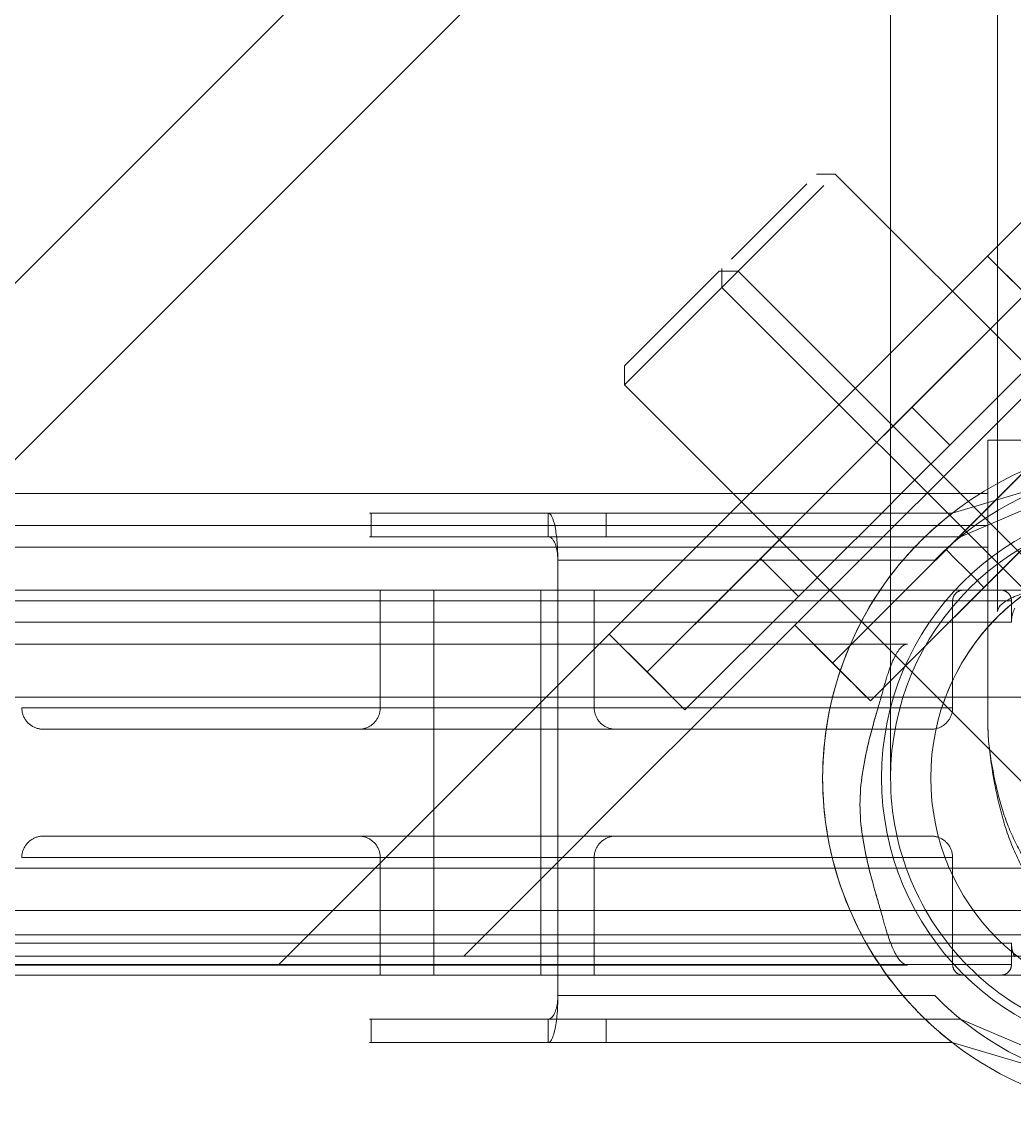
# Model space of a CAD drawing. Header units: millimetres. Extents: x -32954 to 151739, y -65671 to 56243.
# Drawn here: x -10819 to -10781.9, y -48956.44 to -48915.63 of the extents above; entities that cross this region are included whole.
import ezdxf

# ---------------------------------------------------------------- set-up
doc = ezdxf.new("R2010")
doc.units = ezdxf.units.MM
doc.layers.add('G-IMPT', color=7, linetype='Continuous', lineweight=9)
doc.layers.add('I-FURN', color=7, linetype='Continuous', lineweight=9)

# ---------------------------------------------------------------- blocks, each defined once
blk = doc.blocks.new('М25-М26_Столик манипуляционный - МСК-5501_dwg-9496848-О_ТХ_01')
at = {"layer": 'G-IMPT'}
for p, q in [((-284.568, 2.628), (-299.668, 2.628)), ((-299.668, 2.628), (-286.728, 2.628)), ((-286.728, 2.628), (-284.369, 2.628)), ((-285.805, 2.628), (-285.805, 2.628)), ((-285.805, 2.628), (-285.805, 2.628)), ((-284.568, 2.628), (-277.946, 2.628)), ((-282.285, 2.628), (-282.285, 2.628)), ((-282.285, 2.628), (-282.285, 2.628)), ((-280.965, 2.628), (-277.885, 2.628)), ((-277.885, 2.628), (-277.946, 2.628)), ((-287.42, -21.975), (-311.815, 2.42)), ((-284.568, 1.748), (-299.976, 1.748)), ((-284.568, 1.748), (-299.976, 1.748)), ((-286.728, 1.748), (-299.976, 1.748)), ((-284.369, 1.748), (-286.728, 1.748)), ((-285.805, 1.748), (-285.805, 1.748)), ((-285.805, 1.748), (-285.805, 1.748)), ((-284.568, 1.748), (-277.946, 1.748)), ((-282.285, 1.748), (-282.285, 1.748)), ((-282.285, 1.748), (-282.285, 1.748)), ((-277.885, 1.748), (-280.965, 1.748)), ((-277.946, 1.748), (-277.885, 1.748)), ((-284.925, 0.868), (-299.017, 0.868)), ((-284.925, 0.868), (-297.826, 0.868)), ((-284.925, -15.412), (-284.925, 0.868)), ((-284.925, 0.868), (-284.925, -15.412)), ((-261.285, 0.108), (-303.285, 0.108)), ((-303.285, 0.108), (-261.285, 0.108)), ((-303.085, 0.108), (-261.485, 0.108)), ((-303.085, 0.108), (-261.485, 0.108)), ((-263.085, 0.108), (-301.485, 0.108)), ((-301.485, 0.108), (-263.085, 0.108)), ((-300.085, 0.108), (-264.485, 0.108)), ((-300.085, 0.108), (-264.485, 0.108)), ((-286.285, 0.108), (-286.285, -4.292)), ((-278.285, 0.108), (-286.285, 0.108)), ((-286.285, 0.108), (-278.285, 0.108)), ((-284.285, 0.108), (-284.285, -14.292)), ((-284.285, 0.108), (-280.285, 0.108)), ((-284.285, 0.108), (-280.285, 0.108)), ((-280.285, -14.292), (-280.285, 0.108)), ((-278.285, -4.292), (-278.285, 0.108)), ((-301.885, -0.292), (-301.885, -1.092)), ((-301.885, -0.292), (-262.685, -0.292)), ((-301.885, -0.292), (-262.685, -0.292)), ((-299.685, -0.292), (-299.685, -4.292)), ((-299.685, -0.292), (-264.885, -0.292)), ((-299.685, -0.292), (-264.885, -0.292)), ((301.56, -0.272), (-298.001, -0.272)), ((-298.001, -0.272), (301.56, -0.272)), ((-298.001, -0.272), (301.56, -0.272)), ((-286.848, -12.647), (-274.474, -0.272)), ((-274.474, -0.272), (-286.848, -12.647)), ((-274.474, -0.272), (-239.119, -0.272)), ((-239.119, -0.272), (-274.474, -0.272)), ((-246.054, -0.607), (-320.3, -74.854)), ((-246.054, -0.607), (-320.3, -74.854)), ((304.699, -0.607), (-304.699, -0.607)), ((304.699, -0.607), (-304.699, -0.607)), ((304.699, -0.607), (-304.699, -0.607)), ((304.699, -0.607), (-304.699, -0.607)), ((304.699, -0.607), (-304.699, -0.607)), ((304.699, -0.607), (-304.699, -0.607)), ((-281.409, -0.607), (-246.054, -0.607)), ((-246.054, -0.607), (-281.409, -0.607)), ((-291.055, -25.61), (-315.45, -1.215)), ((-301.885, -1.092), (-262.685, -1.092)), ((-301.885, -1.092), (-262.685, -1.092)), ((304.699, -1.407), (-304.699, -1.407)), ((-304.699, -1.407), (304.699, -1.407)), ((-316.057, -1.823), (-291.662, -26.218)), ((-304.699, -2.307), (304.699, -2.307)), ((-304.699, -2.307), (304.699, -2.307)), ((304.699, -2.307), (-304.699, -2.307)), ((304.699, -2.307), (-304.699, -2.307)), ((-307.285, -3.892), (-257.285, -3.892)), ((-307.285, -3.892), (-257.285, -3.892)), ((-299.685, -4.292), (-264.885, -4.292)), ((-299.685, -4.292), (-264.885, -4.292)), ((-286.285, -4.292), (-278.285, -4.292)), ((-286.285, -4.292), (-278.285, -4.292)), ((-265.685, -5.092), (-298.885, -5.092)), ((-298.885, -5.092), (-265.685, -5.092)), ((-287.085, -5.092), (-277.485, -5.092)), ((-287.085, -5.092), (-277.485, -5.092)), ((-319.692, -5.458), (-295.297, -29.853)), ((-301, -9.333), (-301, -15.907)), ((-298.885, -9.092), (-265.685, -9.092)), ((-298.885, -9.092), (-265.685, -9.092)), ((-277.485, -9.092), (-287.085, -9.092)), ((-287.085, -9.092), (-277.485, -9.092)), ((-301, -16.707), (-301, -9.407)), ((-301, -16.707), (-301, -9.407)), ((-296.612, -10.153), (-310.754, -24.295)), ((-296.612, -10.153), (-300.855, -14.396)), ((-299.685, -9.892), (-299.685, -13.892)), ((-299.685, -9.892), (-264.885, -9.892)), ((-299.685, -9.892), (-264.885, -9.892)), ((-295.198, -11.568), (-296.612, -10.153)), ((-296.612, -10.153), (-293.783, -12.982)), ((-289.677, -9.818), (-293.92, -14.061)), ((-288.263, -11.232), (-289.677, -9.818)), ((-288.263, -11.232), (-289.677, -9.818)), ((-286.848, -12.647), (-289.677, -9.818)), ((-286.285, -9.892), (-286.285, -14.292)), ((-286.285, -9.892), (-278.285, -9.892)), ((-286.285, -9.892), (-278.285, -9.892)), ((-278.285, -14.292), (-278.285, -9.892)), ((-307.285, -10.292), (-257.285, -10.292)), ((-307.285, -10.292), (-257.285, -10.292)), ((-292.505, -15.475), (-288.263, -11.232)), ((-288.263, -11.232), (-286.848, -12.647)), ((-295.198, -11.568), (-309.34, -25.71)), ((-295.198, -11.568), (-309.34, -25.71)), ((-295.198, -11.568), (-299.44, -15.81)), ((-293.783, -12.982), (-295.198, -11.568)), ((-298.001, -12.272), (301.56, -12.272)), ((-307.926, -27.124), (-293.783, -12.982)), ((-293.783, -12.982), (-307.926, -27.124)), ((-301.885, -13.092), (-301.885, -13.892)), ((-301.885, -13.092), (-262.685, -13.092)), ((-301.885, -13.092), (-262.685, -13.092)), ((-301.365, -398.053), (-301.365, -13.492)), ((-301.365, -13.492), (-301.365, -398.053)), ((-301.365, -13.492), (-301.365, -398.053)), ((-301.885, -13.892), (-262.685, -13.892)), ((-301.885, -13.892), (-262.685, -13.892)), ((-299.685, -13.892), (-264.885, -13.892)), ((-299.685, -13.892), (-264.885, -13.892)), ((-293.92, -14.061), (-292.505, -15.475)), ((-303.285, -14.292), (-261.285, -14.292)), ((-261.285, -14.292), (-303.285, -14.292)), ((-303.085, -14.292), (-261.485, -14.292)), ((-261.485, -14.292), (-303.085, -14.292)), ((-301.485, -14.292), (-263.085, -14.292)), ((-301.485, -14.292), (-263.085, -14.292)), ((-264.485, -14.292), (-300.085, -14.292)), ((-300.085, -14.292), (-264.485, -14.292)), ((-286.285, -14.292), (-278.285, -14.292)), ((-278.285, -14.292), (-286.285, -14.292)), ((-280.285, -14.292), (-284.285, -14.292)), ((-284.285, -14.292), (-280.285, -14.292)), ((-284.925, -15.412), (-299.017, -15.412)), ((-298.162, -21.132), (-292.505, -15.475)), ((-284.925, -15.412), (-297.826, -15.412)), ((-301, -15.907), (301, -15.907)), ((301, -15.907), (-301, -15.907)), ((301, -15.907), (-301, -15.907)), ((-301, -15.907), (301, -15.907)), ((-301, -15.907), (301, -15.907)), ((-301, -15.907), (-301, -17.907)), ((301, -15.907), (-301, -15.907)), ((-301, -15.907), (-301, -17.907)), ((-299.976, -16.292), (-284.568, -16.292)), ((-299.976, -16.292), (-284.568, -16.292)), ((-299.976, -16.292), (-286.728, -16.292)), ((-286.728, -16.292), (-284.369, -16.292)), ((-285.805, -16.292), (-285.805, -16.292)), ((-285.805, -16.292), (-285.805, -16.292)), ((-284.568, -16.292), (-277.946, -16.292)), ((-282.285, -16.292), (-282.285, -16.292)), ((-282.285, -16.292), (-282.285, -16.292)), ((-280.965, -16.292), (-277.885, -16.292)), ((-277.885, -16.292), (-277.946, -16.292)), ((-301, -17.907), (-301, -16.707)), ((-301, -16.707), (301, -16.707)), ((-301, -16.707), (301, -16.707)), ((301, -16.707), (-301, -16.707)), ((301, -16.707), (-301, -16.707)), ((-301, -17.907), (-301, -16.707)), ((-284.568, -17.172), (-299.668, -17.172)), ((-286.728, -17.172), (-299.668, -17.172)), ((-284.369, -17.172), (-286.728, -17.172)), ((-285.805, -17.172), (-285.805, -17.172)), ((-285.805, -17.172), (-285.805, -17.172)), ((-284.568, -17.172), (-277.946, -17.172)), ((-282.285, -17.172), (-282.285, -17.172)), ((-282.285, -17.172), (-282.285, -17.172)), ((-277.885, -17.172), (-280.965, -17.172)), ((-277.946, -17.172), (-277.885, -17.172)), ((301, -17.907), (-301, -17.907)), ((-301, -17.907), (301, -17.907)), ((301, -17.907), (-301, -17.907)), ((301, -17.907), (-301, -17.907)), ((-295.334, -18.304), (-295.334, -18.304)), ((-295.334, -18.304), (-295.334, -18.304)), ((-299.576, -19.718), (-303.819, -23.96)), ((-299.576, -19.718), (-298.162, -21.132)), ((-302.405, -25.375), (-298.162, -21.132)), ((-287.42, -21.975), (-291.662, -26.218)), ((-287.42, -21.975), (-291.662, -26.218)), ((-287.42, -22.682), (-287.42, -21.975)), ((-290.955, -26.218), (-287.42, -22.682)), ((-290.955, -26.218), (-287.42, -22.682)), ((-303.819, -23.96), (-300.991, -26.789)), ((-300.991, -26.789), (-302.405, -25.375)), ((-291.055, -26.317), (-291.055, -25.61)), ((-291.484, -26.04), (-294.868, -29.423)), ((-291.484, -26.04), (-294.868, -29.423)), ((-291.662, -26.218), (-290.955, -26.218)), ((-294.232, -29.495), (-291.413, -26.675)), ((-294.232, -29.495), (-291.413, -26.675)), ((-295.297, -29.853), (-294.59, -29.853))]:
    blk.add_line(p, q, dxfattribs=at)
at = {"layer": 'G-IMPT', "flags": 128}
for points in [[(-299.668, 2.628), (-308.405, 5.224), (-316.592, 1.219), (-319.905, -7.272)], [(-299.976, 1.748), (-305.946, 4.301), (-312.355, 3.266), (-317.217, -1.036), (-319.025, -7.272), (-317.217, -13.508), (-312.355, -17.811), (-305.946, -18.846), (-299.976, -16.292)], [(-286.728, 1.748), (-286.728, 1.968), (-286.728, 2.188), (-286.728, 2.408), (-286.728, 2.628)], [(-284.568, 2.628), (-284.568, 2.188), (-284.568, 1.748)], [(-284.369, 2.628), (-283.518, 2.628), (-282.667, 2.628), (-281.816, 2.628), (-280.965, 2.628)], [(-277.946, 2.628), (-277.946, 2.408), (-277.946, 2.188), (-277.946, 1.968), (-277.946, 1.748)], [(-280.965, 1.748), (-281.816, 1.748), (-282.667, 1.748), (-283.518, 1.748), (-284.369, 1.748)], [(-264.493, 0.108), (-264.953, 0.108), (-265.441, 0.108), (-265.956, 0.108), (-266.497, 0.108), (-267.063, 0.108), (-267.654, 0.108), (-268.268, 0.108), (-268.905, 0.108), (-269.563, 0.108), (-270.241, 0.108), (-270.939, 0.108), (-271.654, 0.108), (-272.387, 0.108), (-273.136, 0.108), (-273.899, 0.108), (-274.675, 0.108), (-275.464, 0.108), (-276.264, 0.108), (-277.073, 0.108), (-277.891, 0.108), (-278.716, 0.108), (-279.546, 0.108), (-280.381, 0.108), (-281.219, 0.108), (-282.058, 0.108), (-282.898, 0.108), (-283.737, 0.108), (-284.574, 0.108), (-285.407, 0.108), (-286.235, 0.108), (-287.056, 0.108), (-287.87, 0.108), (-288.675, 0.108), (-289.47, 0.108), (-290.253, 0.108), (-291.024, 0.108), (-291.781, 0.108), (-292.522, 0.108), (-293.247, 0.108), (-293.955, 0.108), (-294.643, 0.108), (-295.313, 0.108), (-295.961, 0.108), (-296.587, 0.108), (-297.191, 0.108), (-297.77, 0.108), (-298.325, 0.108), (-298.854, 0.108), (-299.357, 0.108), (-299.832, 0.108), (-300.28, 0.108), (-300.698, 0.108), (-301.087, 0.108), (-301.446, 0.108), (-301.774, 0.108), (-302.072, 0.108)], [(-302.219, 0.108), (-301.939, 0.108), (-301.627, 0.108), (-301.285, 0.108), (-300.912, 0.108), (-300.509, 0.108), (-300.077, 0.108), (-299.617, 0.108), (-299.129, 0.108), (-298.614, 0.108), (-298.073, 0.108), (-297.507, 0.108), (-296.916, 0.108), (-296.302, 0.108), (-295.665, 0.108), (-295.007, 0.108), (-294.329, 0.108), (-293.631, 0.108), (-292.916, 0.108), (-292.183, 0.108), (-291.434, 0.108), (-290.671, 0.108), (-289.894, 0.108), (-289.106, 0.108), (-288.306, 0.108), (-287.497, 0.108), (-286.679, 0.108), (-285.854, 0.108), (-285.024, 0.108), (-284.189, 0.108), (-283.351, 0.108), (-282.512, 0.108), (-281.672, 0.108), (-280.833, 0.108), (-279.996, 0.108), (-279.163, 0.108), (-278.335, 0.108), (-277.514, 0.108), (-276.7, 0.108), (-275.895, 0.108), (-275.1, 0.108), (-274.316, 0.108), (-273.546, 0.108), (-272.789, 0.108), (-272.048, 0.108), (-271.323, 0.108), (-270.615, 0.108), (-269.926, 0.108), (-269.257, 0.108), (-268.609, 0.108), (-267.983, 0.108), (-267.379, 0.108), (-266.8, 0.108), (-266.245, 0.108), (-265.716, 0.108), (-265.213, 0.108), (-264.738, 0.108)], [(-301.885, -1.092), (-301.886, -1.044), (-301.889, -0.996), (-301.894, -0.949), (-301.9, -0.901), (-301.909, -0.854), (-301.919, -0.807), (-301.932, -0.761), (-301.946, -0.715), (-301.962, -0.67), (-301.98, -0.625), (-301.999, -0.581)], [(-301.485, 0.108), (-301.501, 0.107), (-301.517, 0.106), (-301.533, 0.105), (-301.549, 0.103), (-301.564, 0.1), (-301.58, 0.096), (-301.596, 0.092), (-301.611, 0.087), (-301.626, 0.082), (-301.641, 0.076), (-301.655, 0.07), (-301.67, 0.062), (-301.684, 0.055), (-301.697, 0.047), (-301.711, 0.038), (-301.724, 0.029), (-301.736, 0.019), (-301.749, 0.008), (-301.761, -0.002), (-301.772, -0.014), (-301.783, -0.025), (-301.793, -0.037), (-301.803, -0.05), (-301.813, -0.063), (-301.822, -0.076), (-301.83, -0.09), (-301.838, -0.104), (-301.845, -0.118), (-301.852, -0.133), (-301.858, -0.147), (-301.863, -0.162), (-301.868, -0.178), (-301.872, -0.193), (-301.876, -0.209), (-301.879, -0.224), (-301.882, -0.24), (-301.883, -0.256), (-301.884, -0.272), (-301.885, -0.288), (-301.885, -0.292)], [(-264.601, 0.108), (-264.914, 0.108), (-265.255, 0.108), (-265.623, 0.108), (-266.018, 0.108), (-266.439, 0.108), (-266.885, 0.108), (-267.356, 0.108), (-267.85, 0.108), (-268.368, 0.108), (-268.908, 0.108), (-269.47, 0.108), (-270.052, 0.108), (-270.653, 0.108), (-271.273, 0.108), (-271.911, 0.108), (-272.566, 0.108), (-273.235, 0.108), (-273.92, 0.108), (-274.618, 0.108), (-275.328, 0.108), (-276.049, 0.108), (-276.78, 0.108), (-277.52, 0.108), (-278.268, 0.108), (-279.022, 0.108), (-279.781, 0.108), (-280.544, 0.108), (-281.31, 0.108), (-282.078, 0.108), (-282.846, 0.108), (-283.613, 0.108), (-284.378, 0.108), (-285.139, 0.108), (-285.896, 0.108), (-286.647, 0.108), (-287.391, 0.108), (-288.128, 0.108), (-288.854, 0.108), (-289.57, 0.108), (-290.275, 0.108), (-290.967, 0.108), (-291.645, 0.108), (-292.308, 0.108), (-292.954, 0.108), (-293.584, 0.108), (-294.196, 0.108), (-294.789, 0.108), (-295.361, 0.108), (-295.913, 0.108), (-296.443, 0.108), (-296.95, 0.108), (-297.434, 0.108), (-297.894, 0.108), (-298.328, 0.108), (-298.737, 0.108), (-299.12, 0.108), (-299.476, 0.108), (-299.804, 0.108), (-300.104, 0.108), (-300.376, 0.108), (-300.618, 0.108), (-300.832, 0.108), (-301.016, 0.108), (-301.169, 0.108), (-301.293, 0.108), (-301.386, 0.108), (-301.449, 0.108), (-301.48, 0.108), (-301.485, 0.108)], [(-301.485, 0.108), (-301.47, 0.108), (-301.424, 0.108), (-301.347, 0.108), (-301.24, 0.108), (-301.102, 0.108), (-300.935, 0.108), (-300.737, 0.108), (-300.51, 0.108), (-300.254, 0.108), (-299.969, 0.108), (-299.656, 0.108), (-299.315, 0.108), (-298.947, 0.108), (-298.552, 0.108), (-298.131, 0.108), (-297.685, 0.108), (-297.214, 0.108), (-296.72, 0.108), (-296.202, 0.108), (-295.662, 0.108), (-295.1, 0.108), (-294.518, 0.108), (-293.917, 0.108), (-293.297, 0.108), (-292.659, 0.108), (-292.004, 0.108), (-291.334, 0.108), (-290.65, 0.108), (-289.952, 0.108), (-289.242, 0.108), (-288.521, 0.108), (-287.79, 0.108), (-287.05, 0.108), (-286.302, 0.108), (-285.548, 0.108), (-284.789, 0.108), (-284.026, 0.108), (-283.26, 0.108), (-282.492, 0.108), (-281.724, 0.108), (-280.957, 0.108), (-280.192, 0.108), (-279.431, 0.108), (-278.674, 0.108), (-277.923, 0.108), (-277.178, 0.108), (-276.442, 0.108), (-275.716, 0.108), (-274.999, 0.108), (-274.295, 0.108), (-273.603, 0.108), (-272.925, 0.108), (-272.262, 0.108), (-271.616, 0.108), (-270.986, 0.108), (-270.374, 0.108), (-269.781, 0.108), (-269.209, 0.108), (-268.657, 0.108), (-268.127, 0.108), (-267.62, 0.108), (-267.136, 0.108), (-266.676, 0.108), (-266.242, 0.108), (-265.833, 0.108), (-265.45, 0.108), (-265.094, 0.108), (-264.766, 0.108)], [(-299.685, -0.292), (-299.685, -0.276), (-299.686, -0.26), (-299.688, -0.244), (-299.69, -0.229), (-299.693, -0.213), (-299.696, -0.197), (-299.701, -0.182), (-299.705, -0.167), (-299.711, -0.151), (-299.717, -0.137), (-299.723, -0.122), (-299.73, -0.108), (-299.738, -0.094), (-299.746, -0.08), (-299.755, -0.066), (-299.764, -0.053), (-299.774, -0.041), (-299.784, -0.029), (-299.795, -0.017), (-299.806, -0.005), (-299.818, 0.006), (-299.83, 0.016), (-299.843, 0.026), (-299.856, 0.035), (-299.869, 0.044), (-299.882, 0.053), (-299.896, 0.06), (-299.911, 0.068), (-299.925, 0.074), (-299.94, 0.08), (-299.955, 0.086), (-299.97, 0.091), (-299.986, 0.095), (-300.001, 0.099), (-300.017, 0.102), (-300.033, 0.104), (-300.049, 0.106), (-300.065, 0.107), (-300.081, 0.108), (-300.085, 0.108)], [(-239.119, -0.272), (-257.68, -18.834), (-276.242, -37.395), (-294.803, -55.957), (-313.365, -74.519)], [(-313.365, -74.519), (-294.803, -55.957), (-276.242, -37.395), (-257.68, -18.834), (-239.119, -0.272)], [(-293.783, -12.982), (-290.69, -9.888), (-287.596, -6.795), (-284.503, -3.701), (-281.409, -0.607)], [(-281.409, -0.607), (-284.503, -3.701), (-287.596, -6.795), (-290.69, -9.888), (-293.783, -12.982)], [(304.699, -1.407), (152.35, -1.407), (0, -1.407), (-152.35, -1.407), (-304.699, -1.407)], [(-304.699, -2.307), (-152.35, -2.307), (0, -2.307), (152.35, -2.307), (304.699, -2.307)], [(-304.699, -2.307), (-152.35, -2.307), (0, -2.307), (152.35, -2.307), (304.699, -2.307)], [(-298.885, -5.092), (-298.917, -5.092), (-298.949, -5.09), (-298.981, -5.087), (-299.012, -5.082), (-299.044, -5.076), (-299.075, -5.069), (-299.106, -5.061), (-299.137, -5.052), (-299.167, -5.041), (-299.197, -5.029), (-299.226, -5.016), (-299.254, -5.002), (-299.282, -4.987), (-299.31, -4.97), (-299.337, -4.953), (-299.363, -4.934), (-299.388, -4.914), (-299.412, -4.894), (-299.436, -4.872), (-299.459, -4.85), (-299.481, -4.826), (-299.502, -4.802), (-299.521, -4.777), (-299.54, -4.751), (-299.558, -4.725), (-299.575, -4.697), (-299.591, -4.669), (-299.605, -4.641), (-299.618, -4.612), (-299.631, -4.582), (-299.642, -4.552), (-299.651, -4.522), (-299.66, -4.491), (-299.667, -4.46), (-299.673, -4.428), (-299.678, -4.397), (-299.682, -4.365), (-299.684, -4.333), (-299.685, -4.301), (-299.685, -4.292)], [(-286.285, -4.292), (-286.286, -4.324), (-286.288, -4.356), (-286.291, -4.388), (-286.295, -4.42), (-286.301, -4.451), (-286.308, -4.482), (-286.316, -4.513), (-286.326, -4.544), (-286.336, -4.574), (-286.348, -4.604), (-286.361, -4.633), (-286.375, -4.662), (-286.391, -4.69), (-286.407, -4.717), (-286.425, -4.744), (-286.443, -4.77), (-286.463, -4.795), (-286.484, -4.82), (-286.505, -4.843), (-286.528, -4.866), (-286.551, -4.888), (-286.575, -4.909), (-286.6, -4.929), (-286.626, -4.948), (-286.653, -4.966), (-286.68, -4.982), (-286.708, -4.998), (-286.736, -5.012), (-286.765, -5.026), (-286.795, -5.038), (-286.825, -5.049), (-286.856, -5.059), (-286.886, -5.067), (-286.918, -5.075), (-286.949, -5.081), (-286.981, -5.086), (-287.012, -5.089), (-287.044, -5.091), (-287.076, -5.092), (-287.085, -5.092)], [(-277.485, -5.092), (-277.517, -5.092), (-277.549, -5.09), (-277.581, -5.087), (-277.612, -5.082), (-277.644, -5.076), (-277.675, -5.069), (-277.706, -5.061), (-277.737, -5.052), (-277.767, -5.041), (-277.797, -5.029), (-277.826, -5.016), (-277.854, -5.002), (-277.882, -4.987), (-277.91, -4.97), (-277.937, -4.953), (-277.963, -4.934), (-277.988, -4.914), (-278.012, -4.894), (-278.036, -4.872), (-278.059, -4.85), (-278.081, -4.826), (-278.102, -4.802), (-278.121, -4.777), (-278.14, -4.751), (-278.158, -4.725), (-278.175, -4.697), (-278.191, -4.669), (-278.205, -4.641), (-278.218, -4.612), (-278.231, -4.582), (-278.242, -4.552), (-278.251, -4.522), (-278.26, -4.491), (-278.267, -4.46), (-278.273, -4.428), (-278.278, -4.397), (-278.282, -4.365), (-278.284, -4.333), (-278.285, -4.301), (-278.285, -4.292)], [(-264.885, -4.292), (-264.886, -4.324), (-264.888, -4.356), (-264.891, -4.388), (-264.895, -4.42), (-264.901, -4.451), (-264.908, -4.482), (-264.916, -4.513), (-264.926, -4.544), (-264.936, -4.574), (-264.948, -4.604), (-264.961, -4.633), (-264.975, -4.662), (-264.991, -4.69), (-265.007, -4.717), (-265.025, -4.744), (-265.043, -4.77), (-265.063, -4.795), (-265.084, -4.82), (-265.105, -4.843), (-265.128, -4.866), (-265.151, -4.888), (-265.175, -4.909), (-265.2, -4.929), (-265.226, -4.948), (-265.253, -4.966), (-265.28, -4.982), (-265.308, -4.998), (-265.336, -5.012), (-265.365, -5.026), (-265.395, -5.038), (-265.425, -5.049), (-265.456, -5.059), (-265.486, -5.067), (-265.518, -5.075), (-265.549, -5.081), (-265.581, -5.086), (-265.612, -5.089), (-265.644, -5.091), (-265.676, -5.092), (-265.685, -5.092)], [(-265.685, -5.092), (-265.698, -5.092), (-265.738, -5.092), (-265.804, -5.092), (-265.897, -5.092), (-266.016, -5.092), (-266.161, -5.092), (-266.331, -5.092), (-266.528, -5.092), (-266.749, -5.092), (-266.995, -5.092), (-267.266, -5.092), (-267.561, -5.092), (-267.879, -5.092), (-268.221, -5.092), (-268.584, -5.092), (-268.97, -5.092), (-269.377, -5.092), (-269.805, -5.092), (-270.253, -5.092), (-270.72, -5.092), (-271.205, -5.092), (-271.708, -5.092), (-272.228, -5.092), (-272.765, -5.092), (-273.316, -5.092), (-273.882, -5.092), (-274.461, -5.092), (-275.053, -5.092), (-275.656, -5.092), (-276.27, -5.092), (-276.893, -5.092), (-277.525, -5.092), (-278.165, -5.092), (-278.812, -5.092), (-279.464, -5.092), (-280.12, -5.092), (-280.78, -5.092), (-281.442, -5.092), (-282.106, -5.092), (-282.77, -5.092), (-283.433, -5.092), (-284.094, -5.092), (-284.753, -5.092), (-285.407, -5.092), (-286.057, -5.092), (-286.7, -5.092), (-287.336, -5.092), (-287.965, -5.092), (-288.584, -5.092), (-289.193, -5.092), (-289.791, -5.092), (-290.377, -5.092), (-290.95, -5.092), (-291.51, -5.092), (-292.054, -5.092), (-292.583, -5.092), (-293.095, -5.092), (-293.59, -5.092), (-294.068, -5.092), (-294.526, -5.092), (-294.964, -5.092), (-295.383, -5.092), (-295.78, -5.092), (-296.156, -5.092), (-296.509, -5.092), (-296.84, -5.092), (-297.148, -5.092), (-297.431, -5.092), (-297.691, -5.092), (-297.926, -5.092), (-298.136, -5.092), (-298.32, -5.092), (-298.479, -5.092), (-298.612, -5.092), (-298.719, -5.092), (-298.799, -5.092), (-298.853, -5.092), (-298.881, -5.092), (-298.885, -5.092)], [(-298.885, -5.092), (-298.872, -5.092), (-298.832, -5.092), (-298.766, -5.092), (-298.673, -5.092), (-298.554, -5.092), (-298.409, -5.092), (-298.238, -5.092), (-298.042, -5.092), (-297.821, -5.092), (-297.575, -5.092), (-297.304, -5.092), (-297.009, -5.092), (-296.691, -5.092), (-296.349, -5.092), (-295.986, -5.092), (-295.6, -5.092), (-295.193, -5.092), (-294.765, -5.092), (-294.317, -5.092), (-293.85, -5.092), (-293.365, -5.092), (-292.862, -5.092), (-292.342, -5.092), (-291.805, -5.092), (-291.254, -5.092), (-290.688, -5.092), (-290.109, -5.092), (-289.517, -5.092), (-288.914, -5.092), (-288.3, -5.092), (-287.677, -5.092), (-287.044, -5.092), (-286.405, -5.092), (-285.758, -5.092), (-285.106, -5.092), (-284.45, -5.092), (-283.79, -5.092), (-283.128, -5.092), (-282.464, -5.092), (-281.8, -5.092), (-281.137, -5.092), (-280.476, -5.092), (-279.817, -5.092), (-279.163, -5.092), (-278.513, -5.092), (-277.87, -5.092), (-277.234, -5.092), (-276.605, -5.092), (-275.986, -5.092), (-275.377, -5.092), (-274.779, -5.092), (-274.193, -5.092), (-273.62, -5.092), (-273.06, -5.092), (-272.516, -5.092), (-271.987, -5.092), (-271.475, -5.092), (-270.979, -5.092), (-270.502, -5.092), (-270.044, -5.092), (-269.606, -5.092), (-269.187, -5.092), (-268.79, -5.092), (-268.414, -5.092), (-268.061, -5.092), (-267.73, -5.092), (-267.422, -5.092), (-267.138, -5.092), (-266.879, -5.092), (-266.644, -5.092), (-266.434, -5.092), (-266.25, -5.092), (-266.091, -5.092), (-265.958, -5.092), (-265.851, -5.092), (-265.771, -5.092), (-265.716, -5.092), (-265.689, -5.092), (-265.685, -5.092)], [(-299.668, -17.172), (-308.405, -19.769), (-316.592, -15.764), (-319.905, -7.272)], [(-297.365, -7.272), (-297.365, -7.336), (-297.365, -7.528), (-297.365, -7.848), (-297.365, -8.294), (-297.365, -8.867), (-297.365, -9.565), (-297.365, -10.388), (-297.365, -11.334), (-297.365, -12.401), (-297.365, -13.587), (-297.365, -14.892), (-297.365, -16.313), (-297.365, -17.847), (-297.365, -19.492), (-297.365, -21.245), (-297.365, -23.105), (-297.365, -25.067), (-297.365, -27.128), (-297.365, -29.285), (-297.365, -31.536), (-297.365, -33.875), (-297.365, -36.3)], [(-299.685, -9.892), (-299.684, -9.86), (-299.682, -9.828), (-299.679, -9.797), (-299.675, -9.765), (-299.669, -9.733), (-299.662, -9.702), (-299.654, -9.671), (-299.644, -9.641), (-299.634, -9.611), (-299.622, -9.581), (-299.609, -9.552), (-299.595, -9.523), (-299.579, -9.495), (-299.563, -9.467), (-299.545, -9.441), (-299.527, -9.415), (-299.507, -9.389), (-299.486, -9.365), (-299.465, -9.341), (-299.442, -9.318), (-299.419, -9.297), (-299.395, -9.276), (-299.37, -9.256), (-299.344, -9.237), (-299.317, -9.219), (-299.29, -9.202), (-299.262, -9.187), (-299.234, -9.172), (-299.204, -9.159), (-299.175, -9.147), (-299.145, -9.136), (-299.114, -9.126), (-299.084, -9.117), (-299.052, -9.11), (-299.021, -9.104), (-298.989, -9.099), (-298.958, -9.096), (-298.926, -9.093), (-298.894, -9.092), (-298.885, -9.092)], [(-298.885, -9.092), (-298.872, -9.092), (-298.832, -9.092), (-298.766, -9.092), (-298.673, -9.092), (-298.554, -9.092), (-298.409, -9.092), (-298.238, -9.092), (-298.042, -9.092), (-297.821, -9.092), (-297.575, -9.092), (-297.304, -9.092), (-297.009, -9.092), (-296.691, -9.092), (-296.349, -9.092), (-295.986, -9.092), (-295.6, -9.092), (-295.193, -9.092), (-294.765, -9.092), (-294.317, -9.092), (-293.85, -9.092), (-293.365, -9.092), (-292.862, -9.092), (-292.342, -9.092), (-291.805, -9.092), (-291.254, -9.092), (-290.688, -9.092), (-290.109, -9.092), (-289.517, -9.092), (-288.914, -9.092), (-288.3, -9.092), (-287.677, -9.092), (-287.044, -9.092), (-286.405, -9.092), (-285.758, -9.092), (-285.106, -9.092), (-284.45, -9.092), (-283.79, -9.092), (-283.128, -9.092), (-282.464, -9.092), (-281.8, -9.092), (-281.137, -9.092), (-280.476, -9.092), (-279.817, -9.092), (-279.163, -9.092), (-278.513, -9.092), (-277.87, -9.092), (-277.234, -9.092), (-276.605, -9.092), (-275.986, -9.092), (-275.377, -9.092), (-274.779, -9.092), (-274.193, -9.092), (-273.62, -9.092), (-273.06, -9.092), (-272.516, -9.092), (-271.987, -9.092), (-271.475, -9.092), (-270.979, -9.092), (-270.502, -9.092), (-270.044, -9.092), (-269.606, -9.092), (-269.187, -9.092), (-268.79, -9.092), (-268.414, -9.092), (-268.061, -9.092), (-267.73, -9.092), (-267.422, -9.092), (-267.138, -9.092), (-266.879, -9.092), (-266.644, -9.092), (-266.434, -9.092), (-266.25, -9.092), (-266.091, -9.092), (-265.958, -9.092), (-265.851, -9.092), (-265.771, -9.092), (-265.716, -9.092), (-265.689, -9.092), (-265.685, -9.092)], [(-265.685, -9.092), (-265.698, -9.092), (-265.738, -9.092), (-265.804, -9.092), (-265.897, -9.092), (-266.016, -9.092), (-266.161, -9.092), (-266.331, -9.092), (-266.528, -9.092), (-266.749, -9.092), (-266.995, -9.092), (-267.266, -9.092), (-267.561, -9.092), (-267.879, -9.092), (-268.221, -9.092), (-268.584, -9.092), (-268.97, -9.092), (-269.377, -9.092), (-269.805, -9.092), (-270.253, -9.092), (-270.72, -9.092), (-271.205, -9.092), (-271.708, -9.092), (-272.228, -9.092), (-272.765, -9.092), (-273.316, -9.092), (-273.882, -9.092), (-274.461, -9.092), (-275.053, -9.092), (-275.656, -9.092), (-276.27, -9.092), (-276.893, -9.092), (-277.525, -9.092), (-278.165, -9.092), (-278.812, -9.092), (-279.464, -9.092), (-280.12, -9.092), (-280.78, -9.092), (-281.442, -9.092), (-282.106, -9.092), (-282.77, -9.092), (-283.433, -9.092), (-284.094, -9.092), (-284.753, -9.092), (-285.407, -9.092), (-286.057, -9.092), (-286.7, -9.092), (-287.336, -9.092), (-287.965, -9.092), (-288.584, -9.092), (-289.193, -9.092), (-289.791, -9.092), (-290.377, -9.092), (-290.95, -9.092), (-291.51, -9.092), (-292.054, -9.092), (-292.583, -9.092), (-293.095, -9.092), (-293.59, -9.092), (-294.068, -9.092), (-294.526, -9.092), (-294.964, -9.092), (-295.383, -9.092), (-295.78, -9.092), (-296.156, -9.092), (-296.509, -9.092), (-296.84, -9.092), (-297.148, -9.092), (-297.431, -9.092), (-297.691, -9.092), (-297.926, -9.092), (-298.136, -9.092), (-298.32, -9.092), (-298.479, -9.092), (-298.612, -9.092), (-298.719, -9.092), (-298.799, -9.092), (-298.853, -9.092), (-298.881, -9.092), (-298.885, -9.092)], [(-287.085, -9.092), (-287.053, -9.093), (-287.021, -9.095), (-286.989, -9.098), (-286.958, -9.103), (-286.926, -9.108), (-286.895, -9.115), (-286.864, -9.123), (-286.833, -9.133), (-286.803, -9.144), (-286.773, -9.155), (-286.744, -9.169), (-286.716, -9.183), (-286.687, -9.198), (-286.66, -9.215), (-286.633, -9.232), (-286.607, -9.251), (-286.582, -9.27), (-286.557, -9.291), (-286.534, -9.312), (-286.511, -9.335), (-286.489, -9.358), (-286.468, -9.383), (-286.448, -9.408), (-286.43, -9.434), (-286.412, -9.46), (-286.395, -9.487), (-286.379, -9.515), (-286.365, -9.544), (-286.352, -9.573), (-286.339, -9.602), (-286.328, -9.632), (-286.319, -9.663), (-286.31, -9.694), (-286.303, -9.725), (-286.297, -9.756), (-286.292, -9.788), (-286.288, -9.82), (-286.286, -9.852), (-286.285, -9.884), (-286.285, -9.892)], [(-278.285, -9.892), (-278.284, -9.86), (-278.282, -9.828), (-278.279, -9.797), (-278.275, -9.765), (-278.269, -9.733), (-278.262, -9.702), (-278.254, -9.671), (-278.244, -9.641), (-278.234, -9.611), (-278.222, -9.581), (-278.209, -9.552), (-278.195, -9.523), (-278.179, -9.495), (-278.163, -9.467), (-278.145, -9.441), (-278.127, -9.415), (-278.107, -9.389), (-278.086, -9.365), (-278.065, -9.341), (-278.042, -9.318), (-278.019, -9.297), (-277.995, -9.276), (-277.97, -9.256), (-277.944, -9.237), (-277.917, -9.219), (-277.89, -9.202), (-277.862, -9.187), (-277.834, -9.172), (-277.804, -9.159), (-277.775, -9.147), (-277.745, -9.136), (-277.714, -9.126), (-277.684, -9.117), (-277.652, -9.11), (-277.621, -9.104), (-277.589, -9.099), (-277.558, -9.096), (-277.526, -9.093), (-277.494, -9.092), (-277.485, -9.092)], [(-265.685, -9.092), (-265.653, -9.093), (-265.621, -9.095), (-265.589, -9.098), (-265.558, -9.103), (-265.526, -9.108), (-265.495, -9.115), (-265.464, -9.123), (-265.433, -9.133), (-265.403, -9.144), (-265.373, -9.155), (-265.344, -9.169), (-265.316, -9.183), (-265.287, -9.198), (-265.26, -9.215), (-265.233, -9.232), (-265.207, -9.251), (-265.182, -9.27), (-265.157, -9.291), (-265.134, -9.312), (-265.111, -9.335), (-265.089, -9.358), (-265.068, -9.383), (-265.048, -9.408), (-265.03, -9.434), (-265.012, -9.46), (-264.995, -9.487), (-264.979, -9.515), (-264.965, -9.544), (-264.952, -9.573), (-264.939, -9.602), (-264.928, -9.632), (-264.919, -9.663), (-264.91, -9.694), (-264.903, -9.725), (-264.897, -9.756), (-264.892, -9.788), (-264.888, -9.82), (-264.886, -9.852), (-264.885, -9.884), (-264.885, -9.892)], [(-295.198, -11.568), (-295.551, -11.214), (-295.905, -10.86), (-296.258, -10.507), (-296.612, -10.153)], [(-302.405, -25.375), (-298.869, -21.839), (-295.334, -18.304), (-291.798, -14.768), (-288.263, -11.232)], [(-300.991, -26.789), (-297.455, -23.253), (-293.92, -19.718), (-290.384, -16.182), (-286.848, -12.647)], [(-286.848, -12.647), (-290.384, -16.182), (-293.92, -19.718), (-297.455, -23.253), (-300.991, -26.789)], [(301.56, -12.272), (151.67, -12.272), (1.78, -12.272), (-148.11, -12.272), (-298.001, -12.272)], [(-298.001, -12.272), (-148.11, -12.272), (1.78, -12.272), (151.67, -12.272), (301.56, -12.272)], [(-302.005, -13.615), (-301.985, -13.572), (-301.967, -13.527), (-301.95, -13.482), (-301.935, -13.436), (-301.923, -13.39), (-301.912, -13.343), (-301.902, -13.296), (-301.895, -13.249), (-301.89, -13.201), (-301.887, -13.153), (-301.885, -13.105), (-301.885, -13.092)], [(-301.885, -13.892), (-301.885, -13.908), (-301.884, -13.924), (-301.882, -13.94), (-301.88, -13.956), (-301.877, -13.972), (-301.874, -13.987), (-301.869, -14.003), (-301.865, -14.018), (-301.859, -14.033), (-301.853, -14.048), (-301.847, -14.063), (-301.84, -14.077), (-301.832, -14.091), (-301.824, -14.105), (-301.815, -14.118), (-301.806, -14.131), (-301.796, -14.144), (-301.786, -14.156), (-301.775, -14.168), (-301.764, -14.179), (-301.752, -14.19), (-301.74, -14.201), (-301.727, -14.211), (-301.714, -14.22), (-301.701, -14.229), (-301.687, -14.237), (-301.674, -14.245), (-301.659, -14.252), (-301.645, -14.259), (-301.63, -14.265), (-301.615, -14.271), (-301.6, -14.276), (-301.584, -14.28), (-301.569, -14.283), (-301.553, -14.287), (-301.537, -14.289), (-301.521, -14.291), (-301.505, -14.292), (-301.489, -14.292), (-301.485, -14.292)], [(-300.085, -14.292), (-300.069, -14.292), (-300.053, -14.291), (-300.037, -14.289), (-300.021, -14.287), (-300.006, -14.284), (-299.99, -14.281), (-299.974, -14.277), (-299.959, -14.272), (-299.944, -14.267), (-299.929, -14.261), (-299.915, -14.254), (-299.9, -14.247), (-299.886, -14.239), (-299.872, -14.231), (-299.859, -14.222), (-299.846, -14.213), (-299.833, -14.203), (-299.821, -14.193), (-299.809, -14.182), (-299.798, -14.171), (-299.787, -14.159), (-299.777, -14.147), (-299.767, -14.135), (-299.757, -14.122), (-299.748, -14.108), (-299.74, -14.095), (-299.732, -14.081), (-299.725, -14.067), (-299.718, -14.052), (-299.712, -14.037), (-299.707, -14.022), (-299.702, -14.007), (-299.697, -13.992), (-299.694, -13.976), (-299.691, -13.96), (-299.688, -13.945), (-299.687, -13.929), (-299.685, -13.913), (-299.685, -13.897), (-299.685, -13.892)], [(-293.92, -14.061), (-295.334, -15.475), (-296.748, -16.889), (-298.162, -18.304), (-299.576, -19.718)], [(-306.511, -20.053), (-305.097, -18.639), (-303.683, -17.224), (-302.269, -15.81), (-300.855, -14.396)], [(-302.219, -14.292), (-301.939, -14.292), (-301.627, -14.292), (-301.285, -14.292), (-300.912, -14.292), (-300.509, -14.292), (-300.077, -14.292), (-299.617, -14.292), (-299.129, -14.292), (-298.614, -14.292), (-298.073, -14.292), (-297.507, -14.292), (-296.916, -14.292), (-296.302, -14.292), (-295.665, -14.292), (-295.007, -14.292), (-294.329, -14.292), (-293.631, -14.292), (-292.916, -14.292), (-292.183, -14.292), (-291.434, -14.292), (-290.671, -14.292), (-289.894, -14.292), (-289.106, -14.292), (-288.306, -14.292), (-287.497, -14.292), (-286.679, -14.292), (-285.854, -14.292), (-285.024, -14.292), (-284.189, -14.292), (-283.351, -14.292), (-282.512, -14.292), (-281.672, -14.292), (-280.833, -14.292), (-279.996, -14.292), (-279.163, -14.292), (-278.335, -14.292), (-277.514, -14.292), (-276.7, -14.292), (-275.895, -14.292), (-275.1, -14.292), (-274.316, -14.292), (-273.546, -14.292), (-272.789, -14.292), (-272.048, -14.292), (-271.323, -14.292), (-270.615, -14.292), (-269.926, -14.292), (-269.257, -14.292), (-268.609, -14.292), (-267.983, -14.292), (-267.379, -14.292), (-266.8, -14.292), (-266.245, -14.292), (-265.716, -14.292), (-265.213, -14.292), (-264.738, -14.292)], [(-264.493, -14.292), (-264.953, -14.292), (-265.441, -14.292), (-265.956, -14.292), (-266.497, -14.292), (-267.063, -14.292), (-267.654, -14.292), (-268.268, -14.292), (-268.905, -14.292), (-269.563, -14.292), (-270.241, -14.292), (-270.939, -14.292), (-271.654, -14.292), (-272.387, -14.292), (-273.136, -14.292), (-273.899, -14.292), (-274.675, -14.292), (-275.464, -14.292), (-276.264, -14.292), (-277.073, -14.292), (-277.891, -14.292), (-278.716, -14.292), (-279.546, -14.292), (-280.381, -14.292), (-281.219, -14.292), (-282.058, -14.292), (-282.898, -14.292), (-283.737, -14.292), (-284.574, -14.292), (-285.407, -14.292), (-286.235, -14.292), (-287.056, -14.292), (-287.87, -14.292), (-288.675, -14.292), (-289.47, -14.292), (-290.253, -14.292), (-291.024, -14.292), (-291.781, -14.292), (-292.522, -14.292), (-293.247, -14.292), (-293.955, -14.292), (-294.643, -14.292), (-295.313, -14.292), (-295.961, -14.292), (-296.587, -14.292), (-297.191, -14.292), (-297.77, -14.292), (-298.325, -14.292), (-298.854, -14.292), (-299.357, -14.292), (-299.832, -14.292), (-300.28, -14.292), (-300.698, -14.292), (-301.087, -14.292), (-301.446, -14.292), (-301.774, -14.292), (-302.072, -14.292)], [(-301.485, -14.292), (-301.47, -14.292), (-301.424, -14.292), (-301.347, -14.292), (-301.24, -14.292), (-301.102, -14.292), (-300.935, -14.292), (-300.737, -14.292), (-300.51, -14.292), (-300.254, -14.292), (-299.969, -14.292), (-299.656, -14.292), (-299.315, -14.292), (-298.947, -14.292), (-298.552, -14.292), (-298.131, -14.292), (-297.685, -14.292), (-297.214, -14.292), (-296.72, -14.292), (-296.202, -14.292), (-295.662, -14.292), (-295.1, -14.292), (-294.518, -14.292), (-293.917, -14.292), (-293.297, -14.292), (-292.659, -14.292), (-292.004, -14.292), (-291.334, -14.292), (-290.65, -14.292), (-289.952, -14.292), (-289.242, -14.292), (-288.521, -14.292), (-287.79, -14.292), (-287.05, -14.292), (-286.302, -14.292), (-285.548, -14.292), (-284.789, -14.292), (-284.026, -14.292), (-283.26, -14.292), (-282.492, -14.292), (-281.724, -14.292), (-280.957, -14.292), (-280.192, -14.292), (-279.431, -14.292), (-278.674, -14.292), (-277.923, -14.292), (-277.178, -14.292), (-276.442, -14.292), (-275.716, -14.292), (-274.999, -14.292), (-274.295, -14.292), (-273.603, -14.292), (-272.925, -14.292), (-272.262, -14.292), (-271.616, -14.292), (-270.986, -14.292), (-270.374, -14.292), (-269.781, -14.292), (-269.209, -14.292), (-268.657, -14.292), (-268.127, -14.292), (-267.62, -14.292), (-267.136, -14.292), (-266.676, -14.292), (-266.242, -14.292), (-265.833, -14.292), (-265.45, -14.292), (-265.094, -14.292), (-264.766, -14.292)], [(-264.601, -14.292), (-264.914, -14.292), (-265.255, -14.292), (-265.623, -14.292), (-266.018, -14.292), (-266.439, -14.292), (-266.885, -14.292), (-267.356, -14.292), (-267.85, -14.292), (-268.368, -14.292), (-268.908, -14.292), (-269.47, -14.292), (-270.052, -14.292), (-270.653, -14.292), (-271.273, -14.292), (-271.911, -14.292), (-272.566, -14.292), (-273.235, -14.292), (-273.92, -14.292), (-274.618, -14.292), (-275.328, -14.292), (-276.049, -14.292), (-276.78, -14.292), (-277.52, -14.292), (-278.268, -14.292), (-279.022, -14.292), (-279.781, -14.292), (-280.544, -14.292), (-281.31, -14.292), (-282.078, -14.292), (-282.846, -14.292), (-283.613, -14.292), (-284.378, -14.292), (-285.139, -14.292), (-285.896, -14.292), (-286.647, -14.292), (-287.391, -14.292), (-288.128, -14.292), (-288.854, -14.292), (-289.57, -14.292), (-290.275, -14.292), (-290.967, -14.292), (-291.645, -14.292), (-292.308, -14.292), (-292.954, -14.292), (-293.584, -14.292), (-294.196, -14.292), (-294.789, -14.292), (-295.361, -14.292), (-295.913, -14.292), (-296.443, -14.292), (-296.95, -14.292), (-297.434, -14.292), (-297.894, -14.292), (-298.328, -14.292), (-298.737, -14.292), (-299.12, -14.292), (-299.476, -14.292), (-299.804, -14.292), (-300.104, -14.292), (-300.376, -14.292), (-300.618, -14.292), (-300.832, -14.292), (-301.016, -14.292), (-301.169, -14.292), (-301.293, -14.292), (-301.386, -14.292), (-301.449, -14.292), (-301.48, -14.292), (-301.485, -14.292)], [(-300.855, -14.396), (-300.501, -14.749), (-300.147, -15.103), (-299.794, -15.457), (-299.44, -15.81)], [(-299.44, -15.81), (-300.855, -17.224), (-302.269, -18.639), (-303.683, -20.053), (-305.097, -21.467)], [(301, -15.907), (150.5, -15.907), (0, -15.907), (-150.5, -15.907), (-301, -15.907)], [(-286.728, -17.172), (-286.728, -16.952), (-286.728, -16.732), (-286.728, -16.512), (-286.728, -16.292)], [(-284.568, -17.172), (-284.568, -16.952), (-284.568, -16.732), (-284.568, -16.512), (-284.568, -16.292)], [(-284.369, -16.292), (-283.518, -16.292), (-282.667, -16.292), (-281.816, -16.292), (-280.965, -16.292)], [(-277.946, -16.292), (-277.946, -16.512), (-277.946, -16.732), (-277.946, -16.952), (-277.946, -17.172)], [(-280.965, -17.172), (-281.816, -17.172), (-282.667, -17.172), (-283.518, -17.172), (-284.369, -17.172)], [(-301, -17.907), (-301, -18.407), (-301, -18.907), (-301, -19.407), (-301, -19.907)], [(-301, -19.907), (-301, -19.407), (-301, -18.907), (-301, -18.407), (-301, -17.907)], [(-301, -17.907), (-301, -18.407), (-301, -18.907), (-301, -19.407), (-301, -19.907)], [(-301, -19.907), (-301, -19.407), (-301, -18.907), (-301, -18.407), (-301, -17.907)], [(-301, -19.907), (-301.5, -19.907), (-302, -19.907), (-302.5, -19.907), (-303, -19.907)], [(-303, -19.907), (-302.5, -19.907), (-302, -19.907), (-301.5, -19.907), (-301, -19.907)], [(-301, -19.907), (-301.5, -19.907), (-302, -19.907), (-302.5, -19.907), (-303, -19.907)], [(-303, -19.907), (-302.5, -19.907), (-302, -19.907), (-301.5, -19.907), (-301, -19.907)], [(-313.365, -39.163), (-310.271, -36.07), (-307.178, -32.976), (-304.084, -29.882), (-300.991, -26.789)], [(-300.991, -26.789), (-304.084, -29.882), (-307.178, -32.976), (-310.271, -36.07), (-313.365, -39.163)]]:
    blk.add_lwpolyline(points, dxfattribs=at)
at = {"layer": 'G-IMPT'}
for radius, start, end in [(12.54, 360, 180), (11.66, 44.2758, 315.7242), (10.34, 0, 180), (10, 360, 90), (10, 360, 90), (8.5, 270, 90), (8.5, 270, 90), (12.54, 360, 40.4755), (12.54, 180, 0), (10.34, 180, 360), (10, 270, 360), (10, 270, 360), (12.54, 319.5245, 360)]:
    blk.add_arc((-307.365, -7.272), radius, start, end, dxfattribs=at)
for points, knots in [([(-297.826, 0.868), (-297.931, 0.989), (-298.091, 1.171), (-298.308, 1.402), (-298.471, 1.569), (-298.634, 1.73), (-298.795, 1.883), (-298.953, 2.028), (-299.104, 2.163), (-299.237, 2.277), (-299.35, 2.371), (-299.449, 2.456), (-299.551, 2.534), (-299.636, 2.606), (-299.663, 2.628), (-299.668, 2.628)], [0, 0, 0, 0, 0.142857, 0.214286, 0.285714, 0.357143, 0.428571, 0.5, 0.571429, 0.642857, 0.696429, 0.75, 0.821429, 0.892857, 1, 1, 1, 1]), ([(-299.017, 0.868), (-299.151, 1.006), (-299.338, 1.188), (-299.567, 1.397), (-299.699, 1.514), (-299.809, 1.608), (-299.932, 1.712), (-299.971, 1.743), (-299.976, 1.748)], [0, 0, 0, 0, 0.333333, 0.458333, 0.583333, 0.6875, 0.791667, 1, 1, 1, 1]), ([(-298.001, -12.272), (-297.92, -12.272), (-297.761, -12.195), (-297.526, -11.853), (-297.335, -11.389), (-297.203, -10.98), (-297.128, -10.723), (-297.073, -10.52), (-297.015, -10.306), (-296.93, -10.009), (-296.769, -9.454), (-296.526, -8.581), (-296.29, -7.443), (-296.185, -6.262), (-296.29, -5.084), (-296.526, -3.952), (-296.77, -3.084), (-296.931, -2.532), (-297.016, -2.236), (-297.074, -2.023), (-297.129, -1.82), (-297.204, -1.564), (-297.336, -1.155), (-297.527, -0.692), (-297.761, -0.349), (-297.92, -0.272), (-298.001, -0.272)], [0, 0, 0, 0, 0.0625, 0.125, 0.1875, 0.21875, 0.234375, 0.25, 0.265625, 0.28125, 0.3125, 0.375, 0.4375, 0.5, 0.5625, 0.625, 0.6875, 0.71875, 0.734375, 0.75, 0.765625, 0.78125, 0.8125, 0.875, 0.9375, 1, 1, 1, 1]), ([(-298.001, -0.272), (-297.92, -0.272), (-297.761, -0.349), (-297.526, -0.692), (-297.335, -1.156), (-297.203, -1.565), (-297.128, -1.822), (-297.073, -2.025), (-297.015, -2.238), (-296.93, -2.536), (-296.769, -3.09), (-296.526, -3.964), (-296.29, -5.102), (-296.185, -6.283), (-296.29, -7.461), (-296.526, -8.593), (-296.77, -9.461), (-296.931, -10.012), (-297.016, -10.309), (-297.074, -10.522), (-297.129, -10.725), (-297.204, -10.98), (-297.336, -11.389), (-297.527, -11.853), (-297.761, -12.195), (-297.92, -12.272), (-298.001, -12.272)], [0, 0, 0, 0, 0.0625, 0.125, 0.1875, 0.21875, 0.234375, 0.25, 0.265625, 0.28125, 0.3125, 0.375, 0.4375, 0.5, 0.5625, 0.625, 0.6875, 0.71875, 0.734375, 0.75, 0.765625, 0.78125, 0.8125, 0.875, 0.9375, 1, 1, 1, 1]), ([(-301.027, -8.652), (-301.083, -8.095), (-301.202, -7.27), (-301.401, -6.356), (-301.532, -5.852), (-301.638, -5.482), (-301.757, -5.124), (-301.934, -4.662), (-302.181, -4.115), (-302.446, -3.606), (-302.63, -3.27), (-302.734, -3.084), (-302.81, -2.947), (-302.887, -2.814), (-302.994, -2.641), (-303.189, -2.352), (-303.477, -1.976), (-303.752, -1.646), (-303.946, -1.411), (-304.074, -1.249), (-304.186, -1.103), (-304.324, -0.931), (-304.53, -0.694), (-304.647, -0.607), (-304.699, -0.607)], [0, 0, 0, 0, 0.125, 0.1875, 0.21875, 0.25, 0.28125, 0.3125, 0.375, 0.4375, 0.46875, 0.484375, 0.5, 0.515625, 0.53125, 0.5625, 0.625, 0.6875, 0.71875, 0.75, 0.78125, 0.8125, 0.875, 1, 1, 1, 1]), ([(-301.027, -8.652), (-301.083, -8.095), (-301.202, -7.27), (-301.401, -6.357), (-301.532, -5.852), (-301.638, -5.482), (-301.757, -5.124), (-301.934, -4.662), (-302.181, -4.115), (-302.446, -3.606), (-302.63, -3.27), (-302.734, -3.084), (-302.81, -2.947), (-302.887, -2.814), (-302.994, -2.641), (-303.189, -2.352), (-303.477, -1.976), (-303.752, -1.646), (-303.946, -1.411), (-304.074, -1.249), (-304.185, -1.103), (-304.324, -0.931), (-304.53, -0.694), (-304.647, -0.607), (-304.699, -0.607)], [0, 0, 0, 0, 0.125, 0.1875, 0.21875, 0.25, 0.28125, 0.3125, 0.375, 0.4375, 0.46875, 0.484375, 0.5, 0.515625, 0.53125, 0.5625, 0.625, 0.6875, 0.71875, 0.75, 0.78125, 0.8125, 0.875, 1, 1, 1, 1]), ([(-304.699, -1.407), (-304.645, -1.407), (-304.525, -1.487), (-304.318, -1.703), (-304.18, -1.859), (-304.068, -1.991), (-303.94, -2.138), (-303.746, -2.35), (-303.474, -2.645), (-303.187, -2.982), (-302.994, -3.24), (-302.887, -3.395), (-302.81, -3.514), (-302.734, -3.637), (-302.631, -3.804), (-302.448, -4.104), (-302.184, -4.56), (-301.938, -5.05), (-301.761, -5.464), (-301.642, -5.786), (-301.536, -6.119), (-301.404, -6.574), (-301.204, -7.4), (-301.084, -8.146), (-301.027, -8.652)], [0, 0, 0, 0, 0.125, 0.1875, 0.21875, 0.25, 0.28125, 0.3125, 0.375, 0.4375, 0.46875, 0.484375, 0.5, 0.515625, 0.53125, 0.5625, 0.625, 0.6875, 0.71875, 0.75, 0.78125, 0.8125, 0.875, 1, 1, 1, 1]), ([(-313.365, -13.492), (-313.365, -13.572), (-313.288, -13.731), (-312.946, -13.965), (-312.482, -14.157), (-312.073, -14.288), (-311.817, -14.363), (-311.614, -14.419), (-311.402, -14.477), (-311.105, -14.562), (-310.553, -14.723), (-309.685, -14.966), (-308.554, -15.203), (-307.376, -15.307), (-306.194, -15.203), (-305.056, -14.967), (-304.183, -14.723), (-303.629, -14.562), (-303.331, -14.477), (-303.117, -14.419), (-302.914, -14.364), (-302.658, -14.289), (-302.248, -14.158), (-301.784, -13.966), (-301.442, -13.732), (-301.365, -13.572), (-301.365, -13.492)], [0, 0, 0, 0, 0.0625, 0.125, 0.1875, 0.21875, 0.234375, 0.25, 0.265625, 0.28125, 0.3125, 0.375, 0.4375, 0.5, 0.5625, 0.625, 0.6875, 0.71875, 0.734375, 0.75, 0.765625, 0.78125, 0.8125, 0.875, 0.9375, 1, 1, 1, 1]), ([(-301.365, -13.492), (-301.365, -13.572), (-301.442, -13.731), (-301.784, -13.965), (-302.248, -14.157), (-302.657, -14.288), (-302.913, -14.363), (-303.115, -14.419), (-303.328, -14.477), (-303.625, -14.562), (-304.176, -14.723), (-305.045, -14.966), (-306.176, -15.203), (-307.354, -15.307), (-308.536, -15.203), (-309.674, -14.967), (-310.547, -14.723), (-311.101, -14.562), (-311.399, -14.477), (-311.613, -14.419), (-311.816, -14.364), (-312.072, -14.289), (-312.482, -14.158), (-312.946, -13.966), (-313.288, -13.732), (-313.365, -13.572), (-313.365, -13.492)], [0, 0, 0, 0, 0.0625, 0.125, 0.1875, 0.21875, 0.234375, 0.25, 0.265625, 0.28125, 0.3125, 0.375, 0.4375, 0.5, 0.5625, 0.625, 0.6875, 0.71875, 0.734375, 0.75, 0.765625, 0.78125, 0.8125, 0.875, 0.9375, 1, 1, 1, 1]), ([(-299.976, -16.292), (-299.972, -16.289), (-299.951, -16.272), (-299.867, -16.202), (-299.749, -16.102), (-299.598, -15.97), (-299.355, -15.749), (-299.151, -15.55), (-299.017, -15.412)], [0, 0, 0, 0, 0.125, 0.25, 0.375, 0.5, 0.666667, 1, 1, 1, 1]), ([(-297.826, -15.412), (-298.037, -15.66), (-298.363, -16.012), (-298.742, -16.379), (-298.953, -16.573), (-299.092, -16.696), (-299.212, -16.801), (-299.317, -16.89), (-299.41, -16.966), (-299.497, -17.037), (-299.57, -17.096), (-299.621, -17.136), (-299.655, -17.162), (-299.666, -17.171), (-299.668, -17.172)], [0, 0, 0, 0, 0.285714, 0.428571, 0.5, 0.571429, 0.625, 0.678571, 0.732143, 0.785714, 0.839286, 0.892857, 0.946429, 1, 1, 1, 1]), ([(-284.568, -16.292), (-284.617, -16.292), (-284.684, -16.258), (-284.767, -16.149), (-284.822, -16.039), (-284.866, -15.904), (-284.911, -15.7), (-284.924, -15.528), (-284.925, -15.412)], [0, 0, 0, 0, 0.25, 0.375, 0.5, 0.625, 0.75, 1, 1, 1, 1])]:
    blk.add_open_spline(points, degree=3, knots=knots, dxfattribs=at)
for points in [[(-284.925, 0.868), (-284.925, 0.998), (-284.92, 1.261), (-284.894, 1.641), (-284.849, 1.978), (-284.789, 2.26), (-284.722, 2.469), (-284.647, 2.599), (-284.595, 2.628), (-284.568, 2.628)], [(-284.568, 1.748), (-284.605, 1.748), (-284.676, 1.721), (-284.774, 1.6), (-284.858, 1.405), (-284.915, 1.151), (-284.926, 0.962), (-284.925, 0.868)], [(-301, -9.407), (-301, -9.282), (-301.005, -9.03), (-301.018, -8.778), (-301.027, -8.652)], [(-301.027, -8.652), (-301.018, -8.765), (-301.005, -8.993), (-301, -9.22), (-301, -9.333)], [(-301, -9.407), (-301, -9.282), (-301.005, -9.03), (-301.018, -8.778), (-301.027, -8.652)], [(-299.292, -9.931), (-299.667, -11.071), (-300.908, -13.191), (-302.917, -14.615), (-304.025, -15.089)], [(-304.025, -15.089), (-302.921, -14.617), (-300.914, -13.197), (-299.668, -11.075), (-299.292, -9.931)], [(-299.292, -9.931), (-299.667, -11.071), (-300.908, -13.191), (-302.917, -14.615), (-304.025, -15.089)], [(-304.025, -15.089), (-302.921, -14.617), (-300.914, -13.197), (-299.668, -11.075), (-299.292, -9.931)], [(-284.925, -15.412), (-284.924, -15.643), (-284.906, -16.103), (-284.827, -16.689), (-284.707, -17.081), (-284.617, -17.172), (-284.568, -17.172)]]:
    blk.add_open_spline(points, degree=3, dxfattribs=at)
blk = doc.blocks.new('М25-М26_Столик манипуляционный - М25_Столик манипуляционный-8676404-О_ТХ_01')
blk.add_blockref('М25-М26_Столик манипуляционный - МСК-5501_dwg-9496848-О_ТХ_01', (0, 0))

msp = doc.modelspace()

# ---------------------------------------------------------------- block references
at = {"layer": 'I-FURN', "rotation": 180}
msp.add_blockref('М25-М26_Столик манипуляционный - М25_Столик манипуляционный-8676404-О_ТХ_01', (-11083.886, -48951.174), dxfattribs=at)

doc.saveas('drawing.dxf')
